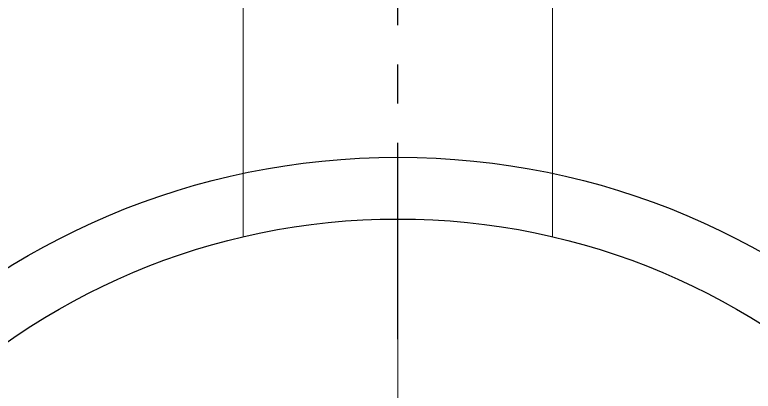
# Model space of a CAD drawing. Header units: millimetres. Extents: x 24859265 to 26550985, y 32092698 to 33532929.
# Drawn here: x 26304512 to 26305705, y 33051129 to 33051738 of the extents above; entities that cross this region are included whole.
import ezdxf

# ---------------------------------------------------------------- set-up
doc = ezdxf.new("R2010")
doc.units = ezdxf.units.MM
doc.linetypes.add('осевая', pattern=[50.8, 31.75, -6.35, 6.35, -6.35])

msp = doc.modelspace()

# ---------------------------------------------------------------- linework, layer by layer
at = {"color": 1, "linetype": 'осевая', "lineweight": 25, "ltscale": 10}
msp.add_line((26305130.9466, 33051213.5825), (26305130.9466, 33054131.5258), dxfattribs=at)
at = {"lineweight": 20}
for p, q in [((26304880.9466, 33051379.2078), (26304880.9466, 33053145.4836)), ((26305380.9466, 33051379.2078), (26305380.9466, 33053145.4836))]:
    msp.add_line(p, q, dxfattribs=at)
at = {"color": 1, "linetype": 'осевая', "lineweight": 15, "ltscale": 10}
msp.add_line((26305130.9466, 33051407.9935), (26305130.9466, 33049107.9935), dxfattribs=at)
at = {"ltscale": 10}
msp.add_circle((26305130.9466, 33050307.9935), 1200, dxfattribs=at)
at = {"lineweight": 30}
msp.add_circle((26305130.9466, 33050307.9935), 1100, dxfattribs=at)

doc.saveas('drawing.dxf')
